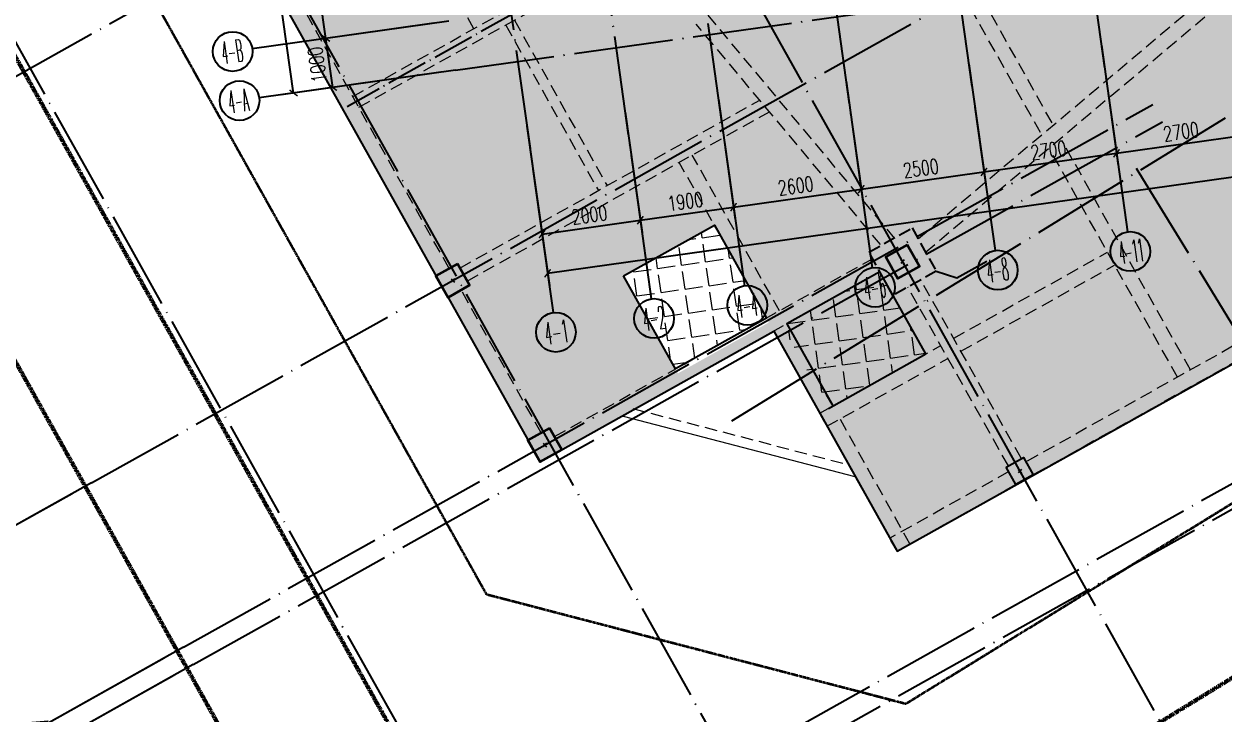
# Model space of a CAD drawing. Header units: millimetres. Extents: x 1089227 to 13101469, y 618865 to 10240562.
# Drawn here: x 2673652 to 2697855, y 4790405 to 4804302 of the extents above; entities that cross this region are included whole.
import ezdxf
from ezdxf.enums import TextEntityAlignment as Align

# ---------------------------------------------------------------- set-up
doc = ezdxf.new("R2010")
doc.units = ezdxf.units.MM
doc.header["$LTSCALE"] = 1000
doc.header["$PDMODE"] = 3
doc.header["$PDSIZE"] = 200
for name, pattern in [('A09-G-CTRL-用地红线+建筑退线_设计区$0$A02-G-MAIN-用地红线+退线_设计区$0$Redline1', [20, 10, -2, 2, -2, 2, -2]), ('A09-G-CTRL-用地红线+建筑退线_设计区$0$Controlline1', [12.8, 8, -1.6, 1.6, -1.6]), ('DASH', [0.35, 0.25, -0.1]), ('DOTE', [2.42, 2, -0.2, 0.02, -0.2]), ('GB_DASHDOT3', [1.0675, 0.84, -0.105, 0.0175, -0.105]), ('HIDDEN', [0.375, 0.25, -0.125])]:
    doc.linetypes.add(name, pattern=pattern)
doc.layers.get('0').update_dxf_attribs({"linetype": 'CONTINUOUS'})
doc.layers.get('Defpoints').update_dxf_attribs({"linetype": 'CONTINUOUS'})
for name, color, linetype, lineweight in [('A09-G-CTRL-用地红线+建筑退线_设计区$0$Z-REDL(用地红线)', 10, 'CONTINUOUS', 60), ('A09-G-CTRL-用地红线+建筑退线_设计区$0$Z-REDL-CTRL(建筑控制线)', 40, 'CONTINUOUS', 35), ('S-BEAM-DASH', 4, 'HIDDEN', 0), ('S-COLU', 30, 'CONTINUOUS', 0), ('S-SLAB-HATCH', 73, 'CONTINUOUS', 0)]:
    doc.layers.add(name, color=color, linetype=linetype, lineweight=lineweight)
for name, color, linetype in [('AXIS', 3, 'CONTINUOUS'), ('AXIS_TEXT', 7, 'CONTINUOUS'), ('C-H', 8, 'CONTINUOUS'), ('DOTE', 1, 'DOTE'), ('S-COLU-BEAM', 240, 'CONTINUOUS'), ('S-GRID-DE', 11, 'GB_DASHDOT3'), ('THIN', 7, 'CONTINUOUS'), ('单形心', 4, 'CONTINUOUS'), ('辅助', 7, 'CONTINUOUS'), ('降板范围', 7, 'CONTINUOUS')]:
    doc.layers.add(name, color=color, linetype=linetype)
doc.styles.add('_TCH_AXIS', font='COMPLEX', dxfattribs={"bigfont": 'AllInOneBig.shx'})
doc.styles.add('_TCH_DIM_T3', font='SIMPLEX', dxfattribs={"width": 0.705882, "bigfont": 'AllInOneBig.shx'})
doc.styles.add('COMPLEX', font='COMPLEX', dxfattribs={"bigfont": 'AllInOneBig.shx'})
doc.dimstyles.new('_TCH_ARCH&&150', dxfattribs={"dimtxt": 446.25, "dimasz": 150, "dimexe": 375, "dimexo": 450, "dimgap": 189.375, "dimtad": 1, "dimdec": 0, "dimzin": 0, "dimdsep": 46, "dimtxsty": '_TCH_DIM_T3', "dimblk": 'ARCHTICK', "dimcen": 0.09, "dimclrt": 7, "dimazin": 2, "dimtfac": 1, "dimtdec": 0, "dimtix": 1, "dimtmove": 2, "dimatfit": 3, "dimfxl": 0, "dimtolj": 1, "dimtzin": 0, "dimarcsym": 0})
doc.dimstyles.new('_TCH_ARCH-100', dxfattribs={"dimscale": 100, "dimtxt": 2.975, "dimasz": 1, "dimexe": 2.5, "dimexo": 3, "dimgap": 1, "dimtad": 1, "dimdec": 0, "dimzin": 0, "dimdsep": 46, "dimtxsty": '_TCH_DIM_T3', "dimblk": 'ARCHTICK', "dimcen": 0.09, "dimclrt": 7, "dimazin": 2, "dimtfac": 1, "dimtdec": 0, "dimtix": 1, "dimtmove": 2, "dimatfit": 3, "dimfxl": 0, "dimtolj": 1, "dimtzin": 0, "dimarcsym": 0})
pattern_1 = [(8.0000004, (-7272583.1, -5076572.44), (-68.04869, 484.191572), [355.6, -133.35]), (98.0000004, (-7272583.1, -5076572.44), (-484.191572, -68.04869), [355.6, -133.35])]

# ---------------------------------------------------------------- blocks, each defined once
blk = doc.blocks.new('0323最综用地红线')
at = {"layer": 'A09-G-CTRL-用地红线+建筑退线_设计区$0$Z-REDL(用地红线)', "color": 1, "linetype": 'A09-G-CTRL-用地红线+建筑退线_设计区$0$A02-G-MAIN-用地红线+退线_设计区$0$Redline1', "ltscale": 0.0005}
for points in [[(8138696, 3502107), (8115930, 3542824), (8115518, 3543566), (8115083, 3544303), (8114192, 3545772), (8113134, 3547397), (8112184, 3548757), (8111024, 3550345), (8109764, 3551947), (8108980, 3552895), (8108279, 3553719), (8107449, 3554647), (8106876, 3555285), (8107102, 3555445), (8142901, 3580643), (8156927, 3591183), (8157094, 3591770), (8196348, 3620115), (8200699, 3623266), (8228263, 3643169)], [(8227645, 3548171), (8223641, 3545906), (8217172, 3542094), (8215277, 3540938), (8195227, 3528619), (8181891, 3520433), (8167979, 3511884), (8158561, 3506101), (8151618, 3501837)], [(8140691, 3504687), (8118551, 3544286), (8118121, 3545058), (8117658, 3545843), (8116732, 3547370), (8115621, 3549075), (8114626, 3550500), (8113415, 3552157), (8112100, 3553830), (8111334, 3554756), (8144666, 3578217), (8159537, 3589391), (8159695, 3589947), (8198106, 3617684), (8202457, 3620835), (8229924, 3640668)]]:
    blk.add_lwpolyline(points, dxfattribs=at)
at = {"layer": 'A09-G-CTRL-用地红线+建筑退线_设计区$0$Z-REDL-CTRL(建筑控制线)', "linetype": 'A09-G-CTRL-用地红线+建筑退线_设计区$0$Controlline1', "ltscale": 0.0005, "flags": 128}
blk.add_lwpolyline([(8299567, 3686108), (8326626, 3675265), (8336400, 3687495), (8338983, 3690878), (8341712, 3688883), (8341724, 3688834), (8348492, 3681996), (8336495, 3657264), (8335815, 3655857), (8334921, 3653765), (8334408, 3652495), (8333554, 3650188), (8332762, 3647815), (8332296, 3646270), (8331866, 3644682), (8331460, 3643007), (8331063, 3641145), (8330737, 3639422), (8330293, 3636480), (8330017, 3634043), (8329761, 3630317), (8329732, 3627942), (8329763, 3625708), (8329928, 3622644), (8330113, 3620704), (8330325, 3618642), (8330653, 3615645), (8331572, 3606971), (8333151, 3600656), (8334420, 3595620), (8335099, 3592902), (8332162, 3588340), (8329462, 3587873), (8325135, 3587049), (8322510, 3586515), (8319525, 3585891), (8317926, 3585544), (8316578, 3585249), (8315535, 3585011), (8313300, 3584499), (8310791, 3583894), (8309251, 3583537), (8305740, 3582637), (8303918, 3582156), (8302104, 3581668), (8299703, 3581012), (8297227, 3580315), (8295056, 3579682), (8292998, 3579074), (8290643, 3578358), (8288572, 3577710), (8287591, 3577398), (8286161, 3576940), (8284503, 3576401), (8282624, 3575767), (8281086, 3575247), (8278146, 3574222), (8273894, 3572680), (8272471, 3572149), (8271089, 3571640), (8267888, 3570407), (8264331, 3569000), (8260702, 3567515), (8258549, 3566609), (8254947, 3565066), (8252185, 3563832), (8250834, 3563232), (8249176, 3562470), (8247994, 3561930), (8245505, 3560754), (8242980, 3559544), (8239801, 3558013), (8237959, 3557076), (8235838, 3555996), (8233384, 3554698), (8228450, 3552051), (8226178, 3550787), (8222141, 3548504), (8215629, 3544667), (8213710, 3543497), (8193657, 3531175), (8180322, 3522990), (8166408, 3514440), (8156991, 3508658), (8151138, 3505062), (8142685, 3507267), (8121171, 3545747), (8120724, 3546549), (8120233, 3547383), (8119272, 3548967), (8118108, 3550752), (8117067, 3552244), (8115806, 3553970), (8115672, 3554140), (8146431, 3575790), (8162146, 3587599), (8162295, 3588125), (8199863, 3615253), (8204215, 3618404), (8231584, 3638167), (8260590, 3655826), (8295376, 3680010)], close=True, dxfattribs=at)
blk = doc.blocks.new('_AXISO')
blk.add_circle((0, 0), 0.5)
at = {"layer": 'AXIS_TEXT', "style": 'COMPLEX', "width": 1.041667}
blk.add_attdef('A', text='', height=0.56, dxfattribs=at).set_placement((-0.25, -0.28), (0.25, -0.28), align=Align.FIT)
blk = doc.blocks.new('_ArchTick')
at = {"color": 0, "linetype": 'ByBlock', "const_width": 0.3}
blk.add_lwpolyline([(-0.71, -0.71), (0.71, 0.71)], dxfattribs=at)
blk = doc.blocks.new('*D28')
at = {"layer": 'AXIS', "color": 0, "lineweight": -2, "transparency": 16777216}
for p, q in [((0, -2314), (0, -5564)), ((31150, -2314), (31150, -5564)), ((0, -5314), (31150, -5314))]:
    blk.add_line(p, q, dxfattribs=at)
at = {"layer": 'Defpoints', "color": 0, "transparency": 16777216}
for p in [(0, -2014), (31150, -2014), (31150, -5314)]:
    blk.add_point(p, dxfattribs=at)
at = {"layer": 'AXIS', "color": 0, "linetype": 'ByBlock', "lineweight": -2, "transparency": 16777216, "xscale": 100, "yscale": 100, "zscale": 100, "rotation": 180}
blk.add_blockref('_ArchTick', (0, -5314), dxfattribs=at)
at = {"layer": 'AXIS', "color": 0, "linetype": 'ByBlock', "lineweight": -2, "transparency": 16777216, "xscale": 100, "yscale": 100, "zscale": 100}
blk.add_blockref('_ArchTick', (31150, -5314), dxfattribs=at)
at = {"layer": 'AXIS', "color": 7, "transparency": 16777216, "insert": (15575, -5065), "char_height": 297.5, "attachment_point": 5, "style": '_TCH_DIM_T3'}
blk.add_mtext('\\A1;31150', dxfattribs=at)
blk = doc.blocks.new('*D29')
at = {"layer": 'AXIS', "color": 0, "lineweight": -2, "transparency": 16777216}
for p, q in [((0, -2314), (0, -4764)), ((2000, -2314), (2000, -4764)), ((0, -4514), (2000, -4514))]:
    blk.add_line(p, q, dxfattribs=at)
at = {"layer": 'Defpoints', "color": 0, "transparency": 16777216}
for p in [(0, -2014), (2000, -2014), (2000, -4514)]:
    blk.add_point(p, dxfattribs=at)
at = {"layer": 'AXIS', "color": 0, "linetype": 'ByBlock', "lineweight": -2, "transparency": 16777216, "xscale": 100, "yscale": 100, "zscale": 100, "rotation": 180}
blk.add_blockref('_ArchTick', (0, -4514), dxfattribs=at)
at = {"layer": 'AXIS', "color": 0, "linetype": 'ByBlock', "lineweight": -2, "transparency": 16777216, "xscale": 100, "yscale": 100, "zscale": 100}
blk.add_blockref('_ArchTick', (2000, -4514), dxfattribs=at)
at = {"layer": 'AXIS', "color": 7, "transparency": 16777216, "insert": (1000, -4265), "char_height": 297.5, "attachment_point": 5, "style": '_TCH_DIM_T3'}
blk.add_mtext('\\A1;2000', dxfattribs=at)
blk = doc.blocks.new('*D30')
at = {"layer": 'AXIS', "color": 0, "lineweight": -2, "transparency": 16777216}
for p, q in [((2000, -2314), (2000, -4764)), ((3900, -2314), (3900, -4764)), ((2000, -4514), (3900, -4514))]:
    blk.add_line(p, q, dxfattribs=at)
at = {"layer": 'Defpoints', "color": 0, "transparency": 16777216}
for p in [(2000, -2014), (3900, -2014), (3900, -4514)]:
    blk.add_point(p, dxfattribs=at)
at = {"layer": 'AXIS', "color": 0, "linetype": 'ByBlock', "lineweight": -2, "transparency": 16777216, "xscale": 100, "yscale": 100, "zscale": 100, "rotation": 180}
blk.add_blockref('_ArchTick', (2000, -4514), dxfattribs=at)
at = {"layer": 'AXIS', "color": 0, "linetype": 'ByBlock', "lineweight": -2, "transparency": 16777216, "xscale": 100, "yscale": 100, "zscale": 100}
blk.add_blockref('_ArchTick', (3900, -4514), dxfattribs=at)
at = {"layer": 'AXIS', "color": 7, "transparency": 16777216, "insert": (2950, -4265), "char_height": 297.5, "attachment_point": 5, "style": '_TCH_DIM_T3'}
blk.add_mtext('\\A1;1900', dxfattribs=at)
blk = doc.blocks.new('*D31')
at = {"layer": 'AXIS', "color": 0, "lineweight": -2, "transparency": 16777216}
for p, q in [((3900, -2314), (3900, -4764)), ((6500, -2314), (6500, -4764)), ((3900, -4514), (6500, -4514))]:
    blk.add_line(p, q, dxfattribs=at)
at = {"layer": 'Defpoints', "color": 0, "transparency": 16777216}
for p in [(3900, -2014), (6500, -2014), (6500, -4514)]:
    blk.add_point(p, dxfattribs=at)
at = {"layer": 'AXIS', "color": 0, "linetype": 'ByBlock', "lineweight": -2, "transparency": 16777216, "xscale": 100, "yscale": 100, "zscale": 100, "rotation": 180}
blk.add_blockref('_ArchTick', (3900, -4514), dxfattribs=at)
at = {"layer": 'AXIS', "color": 0, "linetype": 'ByBlock', "lineweight": -2, "transparency": 16777216, "xscale": 100, "yscale": 100, "zscale": 100}
blk.add_blockref('_ArchTick', (6500, -4514), dxfattribs=at)
at = {"layer": 'AXIS', "color": 7, "transparency": 16777216, "insert": (5200, -4265), "char_height": 297.5, "attachment_point": 5, "style": '_TCH_DIM_T3'}
blk.add_mtext('\\A1;2600', dxfattribs=at)
blk = doc.blocks.new('*D32')
at = {"layer": 'AXIS', "color": 0, "lineweight": -2, "transparency": 16777216}
for p, q in [((6500, -2314), (6500, -4764)), ((9000, -2314), (9000, -4764)), ((6500, -4514), (9000, -4514))]:
    blk.add_line(p, q, dxfattribs=at)
at = {"layer": 'Defpoints', "color": 0, "transparency": 16777216}
for p in [(6500, -2014), (9000, -2014), (9000, -4514)]:
    blk.add_point(p, dxfattribs=at)
at = {"layer": 'AXIS', "color": 0, "linetype": 'ByBlock', "lineweight": -2, "transparency": 16777216, "xscale": 100, "yscale": 100, "zscale": 100, "rotation": 180}
blk.add_blockref('_ArchTick', (6500, -4514), dxfattribs=at)
at = {"layer": 'AXIS', "color": 0, "linetype": 'ByBlock', "lineweight": -2, "transparency": 16777216, "xscale": 100, "yscale": 100, "zscale": 100}
blk.add_blockref('_ArchTick', (9000, -4514), dxfattribs=at)
at = {"layer": 'AXIS', "color": 7, "transparency": 16777216, "insert": (7750, -4265), "char_height": 297.5, "attachment_point": 5, "style": '_TCH_DIM_T3'}
blk.add_mtext('\\A1;2500', dxfattribs=at)
blk = doc.blocks.new('*D33')
at = {"layer": 'AXIS', "color": 0, "lineweight": -2, "transparency": 16777216}
for p, q in [((9000, -2314), (9000, -4764)), ((11700, -2314), (11700, -4764)), ((9000, -4514), (11700, -4514))]:
    blk.add_line(p, q, dxfattribs=at)
at = {"layer": 'Defpoints', "color": 0, "transparency": 16777216}
for p in [(9000, -2014), (11700, -2014), (11700, -4514)]:
    blk.add_point(p, dxfattribs=at)
at = {"layer": 'AXIS', "color": 0, "linetype": 'ByBlock', "lineweight": -2, "transparency": 16777216, "xscale": 100, "yscale": 100, "zscale": 100, "rotation": 180}
blk.add_blockref('_ArchTick', (9000, -4514), dxfattribs=at)
at = {"layer": 'AXIS', "color": 0, "linetype": 'ByBlock', "lineweight": -2, "transparency": 16777216, "xscale": 100, "yscale": 100, "zscale": 100}
blk.add_blockref('_ArchTick', (11700, -4514), dxfattribs=at)
at = {"layer": 'AXIS', "color": 7, "transparency": 16777216, "insert": (10350, -4265), "char_height": 297.5, "attachment_point": 5, "style": '_TCH_DIM_T3'}
blk.add_mtext('\\A1;2700', dxfattribs=at)
blk = doc.blocks.new('*D34')
at = {"layer": 'AXIS', "color": 0, "lineweight": -2, "transparency": 16777216}
for p, q in [((11700, -2314), (11700, -4764)), ((14400, -2314), (14400, -4764)), ((11700, -4514), (14400, -4514))]:
    blk.add_line(p, q, dxfattribs=at)
at = {"layer": 'Defpoints', "color": 0, "transparency": 16777216}
for p in [(11700, -2014), (14400, -2014), (14400, -4514)]:
    blk.add_point(p, dxfattribs=at)
at = {"layer": 'AXIS', "color": 0, "linetype": 'ByBlock', "lineweight": -2, "transparency": 16777216, "xscale": 100, "yscale": 100, "zscale": 100, "rotation": 180}
blk.add_blockref('_ArchTick', (11700, -4514), dxfattribs=at)
at = {"layer": 'AXIS', "color": 0, "linetype": 'ByBlock', "lineweight": -2, "transparency": 16777216, "xscale": 100, "yscale": 100, "zscale": 100}
blk.add_blockref('_ArchTick', (14400, -4514), dxfattribs=at)
at = {"layer": 'AXIS', "color": 7, "transparency": 16777216, "insert": (13050, -4265), "char_height": 297.5, "attachment_point": 5, "style": '_TCH_DIM_T3'}
blk.add_mtext('\\A1;2700', dxfattribs=at)
blk = doc.blocks.new('*D45')
at = {"layer": 'AXIS', "color": 0, "lineweight": -2, "transparency": 16777216}
for p, q in [((-1568, 35500), (-4818, 35500)), ((-4568, -1000), (-4568, 35500)), ((-1568, -1000), (-4818, -1000))]:
    blk.add_line(p, q, dxfattribs=at)
at = {"layer": 'Defpoints', "color": 0, "transparency": 16777216}
for p in [(-4568, 35500), (-1268, 35500), (-1268, -1000)]:
    blk.add_point(p, dxfattribs=at)
at = {"layer": 'AXIS', "color": 0, "linetype": 'ByBlock', "lineweight": -2, "transparency": 16777216, "xscale": 100, "yscale": 100, "zscale": 100}
for p, rotation in [((-4568, 35500), 90), ((-4568, -1000), 270)]:
    blk.add_blockref('_ArchTick', p, dxfattribs=dict(at, rotation=rotation))
at = {"layer": 'AXIS', "color": 7, "transparency": 16777216, "insert": (-4817, 17250), "char_height": 297.5, "attachment_point": 5, "rotation": 90, "style": '_TCH_DIM_T3'}
blk.add_mtext('\\A1;36500', dxfattribs=at)
blk = doc.blocks.new('*D46')
at = {"layer": 'AXIS', "color": 0, "lineweight": -2, "transparency": 16777216}
for p, q in [((-1568, 0), (-4018, 0)), ((-3768, -1000), (-3768, 0)), ((-1568, -1000), (-4018, -1000))]:
    blk.add_line(p, q, dxfattribs=at)
at = {"layer": 'Defpoints', "color": 0, "transparency": 16777216}
for p in [(-3768, 0), (-1268, 0), (-1268, -1000)]:
    blk.add_point(p, dxfattribs=at)
at = {"layer": 'AXIS', "color": 0, "linetype": 'ByBlock', "lineweight": -2, "transparency": 16777216, "xscale": 100, "yscale": 100, "zscale": 100}
for p, rotation in [((-3768, 0), 90), ((-3768, -1000), 270)]:
    blk.add_blockref('_ArchTick', p, dxfattribs=dict(at, rotation=rotation))
at = {"layer": 'AXIS', "color": 7, "transparency": 16777216, "insert": (-4017, -500), "char_height": 297.5, "attachment_point": 5, "rotation": 90, "style": '_TCH_DIM_T3'}
blk.add_mtext('\\A1;1000', dxfattribs=at)
blk = doc.blocks.new('*D47')
at = {"layer": 'AXIS', "color": 0, "lineweight": -2, "transparency": 16777216}
for p, q in [((-1568, 4500), (-4018, 4500)), ((-3768, 0), (-3768, 4500)), ((-1568, 0), (-4018, 0))]:
    blk.add_line(p, q, dxfattribs=at)
at = {"layer": 'Defpoints', "color": 0, "transparency": 16777216}
for p in [(-3768, 4500), (-1268, 4500), (-1268, 0)]:
    blk.add_point(p, dxfattribs=at)
at = {"layer": 'AXIS', "color": 0, "linetype": 'ByBlock', "lineweight": -2, "transparency": 16777216, "xscale": 100, "yscale": 100, "zscale": 100}
for p, rotation in [((-3768, 4500), 90), ((-3768, 0), 270)]:
    blk.add_blockref('_ArchTick', p, dxfattribs=dict(at, rotation=rotation))
at = {"layer": 'AXIS', "color": 7, "transparency": 16777216, "insert": (-4017, 2250), "char_height": 297.5, "attachment_point": 5, "rotation": 90, "style": '_TCH_DIM_T3'}
blk.add_mtext('\\A1;4500', dxfattribs=at)
blk = doc.blocks.new('*D429')
at = {"layer": 'AXIS', "color": 0, "lineweight": -2, "transparency": 16777216}
for p, q in [((-199206, -34049), (-202413, -35844)), ((-202086, -35661), (-198642, -41812)), ((-195762, -40200), (-198969, -41995))]:
    blk.add_line(p, q, dxfattribs=at)
at = {"layer": 'Defpoints', "color": 0, "transparency": 16777216}
for p in [(-198814, -33829), (-195370, -39980), (-198642, -41812)]:
    blk.add_point(p, dxfattribs=at)
at = {"layer": 'AXIS', "color": 0, "lineweight": -2, "transparency": 16777216, "xscale": 150, "yscale": 150, "zscale": 150}
for p, rotation in [((-202086, -35661), 119.244727832259), ((-198642, -41812), 299.244727832259)]:
    blk.add_blockref('_ArchTick', p, dxfattribs=dict(at, rotation=rotation))
at = {"layer": 'AXIS', "color": 7, "transparency": 16777216, "insert": (-200004, -38535), "char_height": 446.2, "attachment_point": 5, "rotation": 299.2447, "style": '_TCH_DIM_T3'}
blk.add_mtext('\\A1;7050', dxfattribs=at)
blk = doc.blocks.new('*D430')
at = {"layer": 'AXIS', "color": 0, "lineweight": -2, "transparency": 16777216}
for p, q in [((-199402, -33700), (-202608, -35495)), ((-199206, -34049), (-202413, -35844)), ((-202281, -35312), (-202354, -35181)), ((-202281, -35312), (-202086, -35661)), ((-202086, -35661), (-202012, -35792))]:
    blk.add_line(p, q, dxfattribs=at)
at = {"layer": 'Defpoints', "color": 0, "transparency": 16777216}
for p in [(-199009, -33480), (-198814, -33829), (-202086, -35661)]:
    blk.add_point(p, dxfattribs=at)
at = {"layer": 'AXIS', "color": 0, "lineweight": -2, "transparency": 16777216, "xscale": 150, "yscale": 150, "zscale": 150}
for p, rotation in [((-202281, -35312), 299.2447278322232), ((-202086, -35661), 119.2447278322232)]:
    blk.add_blockref('_ArchTick', p, dxfattribs=dict(at, rotation=rotation))
at = {"layer": 'AXIS', "color": 7, "transparency": 16777216, "insert": (-201824, -35285), "char_height": 446.2, "attachment_point": 5, "rotation": 299.2447, "style": '_TCH_DIM_T3'}
blk.add_mtext('\\A1;400', dxfattribs=at)
blk = doc.blocks.new('*D431')
at = {"layer": 'AXIS', "color": 0, "lineweight": -2, "transparency": 16777216}
for p, q in [((-201258, -30384), (-204465, -32179)), ((-204138, -31996), (-202281, -35312)), ((-199402, -33700), (-202608, -35495))]:
    blk.add_line(p, q, dxfattribs=at)
at = {"layer": 'Defpoints', "color": 0, "transparency": 16777216}
for p in [(-200866, -30164), (-199009, -33480), (-202281, -35312)]:
    blk.add_point(p, dxfattribs=at)
at = {"layer": 'AXIS', "color": 0, "lineweight": -2, "transparency": 16777216, "xscale": 150, "yscale": 150, "zscale": 150}
for p, rotation in [((-204138, -31996), 119.2447278322526), ((-202281, -35312), 299.2447278322526)]:
    blk.add_blockref('_ArchTick', p, dxfattribs=dict(at, rotation=rotation))
at = {"layer": 'AXIS', "color": 7, "transparency": 16777216, "insert": (-202850, -33452), "char_height": 446.2, "attachment_point": 5, "rotation": 299.2447, "style": '_TCH_DIM_T3'}
blk.add_mtext('\\A1;3800', dxfattribs=at)
blk = doc.blocks.new('*D432')
at = {"layer": 'AXIS', "color": 0, "lineweight": -2, "transparency": 16777216}
for p, q in [((-205118, -23491), (-208324, -25286)), ((-207997, -25103), (-204138, -31996)), ((-201258, -30384), (-204465, -32179))]:
    blk.add_line(p, q, dxfattribs=at)
at = {"layer": 'Defpoints', "color": 0, "transparency": 16777216}
for p in [(-204725, -23271), (-200866, -30164), (-204138, -31996)]:
    blk.add_point(p, dxfattribs=at)
at = {"layer": 'AXIS', "color": 0, "lineweight": -2, "transparency": 16777216, "xscale": 150, "yscale": 150, "zscale": 150}
for p, rotation in [((-207997, -25103), 119.2447278322578), ((-204138, -31996), 299.2447278322579)]:
    blk.add_blockref('_ArchTick', p, dxfattribs=dict(at, rotation=rotation))
at = {"layer": 'AXIS', "color": 7, "transparency": 16777216, "insert": (-205707, -28348), "char_height": 446.2, "attachment_point": 5, "rotation": 299.2447, "style": '_TCH_DIM_T3'}
blk.add_mtext('\\A1;7900', dxfattribs=at)
blk = doc.blocks.new('BANWANG_XINGXIN')
at = {"color": 0}
for points in [[(0.71, 0.71), (-0.71, -0.71)], [(-0.71, 0.71), (0.71, -0.71)]]:
    blk.add_lwpolyline(points, dxfattribs=at)
blk = doc.blocks.new('1F柱网-0808')
at = {"layer": 'S-COLU', "lineweight": 35}
for points in [[(400, 27329), (-36, 27084), (208, 26648), (644, 26892)], [(-8671, 26949), (-9107, 26705), (-8863, 26268), (-8427, 26513)], [(-6814, 23633), (-7251, 23389), (-7006, 22953), (-6570, 23197)]]:
    blk.add_lwpolyline(points, close=True, dxfattribs=at)
at = {"layer": 'S-COLU-BEAM'}
blk.add_lwpolyline([(2396, 22842), (2745, 23037), (2941, 22688), (2592, 22493)], close=True, dxfattribs=at)
at = {"layer": '单形心', "xscale": 50, "yscale": 50, "zscale": 50}
for p in [(304, 26988), (-8767, 26609), (-6910, 23293), (2668, 22765)]:
    blk.add_blockref('BANWANG_XINGXIN', p, dxfattribs=at)
blk = doc.blocks.new('2FJGBZ')
at = {"layer": 'C-H'}
h = blk.add_hatch(color=256, dxfattribs=at)
h.dxf.hatch_style = 1
h.paths.add_polyline_path([(-35, 27086), (400, 27328), (647, 26893), (208, 26648)])
h = blk.add_hatch(color=256, dxfattribs=at)
h.dxf.hatch_style = 1
h.paths.add_polyline_path([(-9106, 26706), (-8670, 26948), (-8424, 26513), (-8863, 26268)])
h = blk.add_hatch(color=256, dxfattribs=at)
h.dxf.hatch_style = 1
h.paths.add_polyline_path([(-7251, 23389), (-6816, 23632), (-6569, 23197), (-7008, 22952)])
h = blk.add_hatch(color=256, dxfattribs=at)
h.dxf.hatch_style = 1
h.paths.add_polyline_path([(2399, 22844), (2747, 23039), (2943, 22689), (2593, 22494)])
at = {"layer": 'S-SLAB-HATCH'}
h = blk.add_hatch(dxfattribs=at)
h.set_pattern_fill('松散材料', color=256, scale=200, angle=8)
h.set_pattern_definition([(8.0000004, (-5457252.86, 1932872.46), (133.485347, 397.445483), [0, -375])])
h.paths.add_polyline_path([(-9941, 34947), (-8108, 35973), (-7021, 34031), (-8854, 33005)], flags=16)
h.paths.add_polyline_path([(-5324, 26702), (-3492, 27727), (-2393, 25764), (-4225, 24738)], flags=16)
h.paths.add_polyline_path([(-593, 32496), (-676, 33091), (-924, 33056), (-1230, 35235), (701, 35506), (1091, 32733)], flags=16)
h.paths.add_polyline_path([(9248, 37919), (14299, 38629), (14772, 35262), (9722, 34554)], flags=16)
h.paths.add_polyline_path([(-685, 57224), (-2616, 56953), (-2950, 59330), (-1019, 59601)], flags=17)
h.paths.add_polyline_path([(-1646, 64057), (-2933, 63876), (-3114, 65163), (-1827, 65344)], flags=16)
h.paths.add_polyline_path([(-24126, 53937), (-21332, 55501), (-20160, 53408), (-22952, 51844)], flags=16)
edge = h.paths.add_edge_path()
edge.add_line((8274, 69995), (8191, 70590))
edge.add_line((8191, 70590), (3804, 69973))
edge.add_line((3804, 69973), (2121, 81951))
edge.add_line((2121, 81951), (-4347, 81042))
edge.add_line((-4347, 81042), (-6158, 83583))
edge.add_line((-6158, 83583), (-29732, 67073))
edge.add_line((-29732, 67073), (-29727, 67065))
edge.add_arc((-27730, 64687), 3105, 130.0192, 209.2114)
edge.add_line((-30440, 63171), (-28906, 60430))
edge.add_line((-28906, 60430), (-28209, 60820))
edge.add_line((-28209, 60820), (-23030, 51571))
edge.add_line((-23030, 51571), (-21720, 52305))
edge.add_line((-21720, 52305), (-19375, 48117))
edge.add_line((-19375, 48117), (-20683, 47384))
edge.add_line((-20683, 47384), (-16580, 40054))
edge.add_line((-16580, 40054), (-15271, 40787))
edge.add_line((-15271, 40787), (-13928, 38388))
edge.add_line((-13928, 38388), (-15237, 37655))
edge.add_line((-15237, 37655), (-7004, 22953))
edge.add_line((-7004, 22953), (-2295, 25590))
edge.add_line((-2295, 25590), (192, 21150))
edge.add_line((192, 21150), (9708, 26465))
edge.add_line((9708, 26465), (9462, 26902))
edge.add_line((9462, 26902), (13922, 29398))
edge.add_line((13922, 29398), (14261, 29587))
edge.add_line((14261, 29587), (12238, 32884))
edge.add_line((12238, 32884), (12186, 33190))
edge.add_line((12186, 33190), (11986, 34618))
edge.add_line((11986, 34618), (14806, 35014))
edge.add_line((14806, 35014), (14841, 34766))
edge.add_line((14841, 34766), (15435, 34850))
edge.add_line((15435, 34850), (15296, 35840))
edge.add_line((15296, 35840), (15049, 35805))
edge.add_line((15049, 35805), (14786, 37687))
edge.add_line((14786, 37687), (14735, 37681))
edge.add_line((14735, 37681), (14054, 42533))
edge.add_line((14054, 42533), (15292, 42708))
edge.add_line((15292, 42708), (15390, 42014))
edge.add_line((15390, 42014), (15786, 42070))
edge.add_line((15786, 42070), (15647, 43059))
edge.add_line((15647, 43059), (14012, 42829))
edge.add_line((14012, 42829), (13886, 43721))
edge.add_line((13886, 43721), (13985, 43736))
edge.add_line((13985, 43736), (13889, 44429))
edge.add_line((13889, 44429), (5471, 43245))
edge.add_line((5471, 43245), (5422, 43593))
edge.add_line((5422, 43593), (2748, 43216))
edge.add_line((2748, 43216), (1399, 52821))
edge.add_line((1399, 52821), (1744, 52870))
edge.add_line((1744, 52870), (1737, 52919))
edge.add_line((1737, 52919), (2332, 53003))
edge.add_line((2332, 53003), (2338, 52953))
edge.add_line((2338, 52953), (3676, 53141))
edge.add_line((3676, 53141), (3627, 53490))
edge.add_line((3627, 53490), (2735, 53363))
edge.add_line((2735, 53363), (2179, 57324))
edge.add_line((2179, 57324), (-346, 56969))
edge.add_line((-346, 56969), (-388, 57266))
edge.add_line((-388, 57266), (-685, 57224))
edge.add_line((-685, 57224), (-1450, 62671))
edge.add_line((-1450, 62671), (-1154, 62713))
edge.add_line((-1154, 62713), (-1975, 68555))
edge.add_line((-1975, 68555), (8274, 69995))
h.paths.add_polyline_path([(-14963, 37579), (-12696, 38848), (-11523, 36754), (-13791, 35485)], flags=16)
h = blk.add_hatch(dxfattribs=at)
h.set_pattern_fill('ANGLE', color=256, scale=70, angle=8)
h.set_pattern_definition(pattern_1)
h.paths.add_polyline_path([(-5324, 26702), (-3492, 27727), (-2442, 25852), (-4274, 24826)])
h = blk.add_hatch(dxfattribs=at)
h.set_pattern_fill('ANGLE', color=256, scale=70, angle=8)
h.set_pattern_definition(pattern_1)
edge = h.paths.add_edge_path()
edge.add_line((-1192, 24030), (773, 25130))
edge.add_line((773, 25130), (-155, 26787))
edge.add_line((-155, 26787), (-2120, 25688))
edge.add_line((-2120, 25688), (-1192, 24030))
at = {"layer": 'S-BEAM-DASH'}
for p, q in [((-7249, 23390), (-15237, 37655)), ((-8345, 31687), (-10115, 34849)), ((-8842, 26853), (-12580, 33528)), ((-10785, 30321), (-5197, 33450)), ((-10662, 30103), (-5075, 33231)), ((628, 27457), (6741, 32608)), ((3319, 29790), (1819, 32468)), ((761, 27177), (6743, 32216)), ((3085, 29593), (1519, 32389)), ((151, 27454), (-3630, 31974)), ((-7697, 31763), (-5829, 28425)), ((-7523, 31861), (-5654, 28523)), ((-140, 27335), (-3860, 31782)), ((-8622, 26861), (-2576, 30247)), ((-8475, 26599), (-2380, 30013)), ((6110, 24805), (3518, 29434)), ((-2179, 25998), (-3939, 29140)), ((5848, 24659), (3284, 29238)), ((-2441, 25852), (-4201, 28993)), ((1335, 25445), (4436, 27181)), ((-6715, 23460), (-301, 27049)), ((1482, 25183), (4582, 26920)), ((-6569, 23198), (-155, 26787)), ((-6986, 23537), (-8598, 26416)), ((2439, 22869), (411, 26476)), ((2695, 23026), (672, 26622)), ((-1105, 24079), (-2033, 25736)), ((192, 21150), (-2295, 25590)), ((7288, 25466), (2795, 22952)), ((-1366, 23932), (1073, 25298)), ((7434, 25204), (2942, 22690)), ((-1220, 23670), (1220, 25037)), ((-5136, 24027), (-785, 22895)), ((454, 21296), (-958, 23817)), ((2445, 22755), (45, 21411)), ((2592, 22493), (192, 21150))]:
    blk.add_line(p, q, dxfattribs=at)
at = {"layer": 'S-BEAM-DASH', "linetype": 'Continuous'}
blk.add_line((-5334, 23872), (-656, 22654), dxfattribs=at)
at = {"layer": 'S-GRID-DE'}
blk.add_line((-3733, 34126), (-10901, 30113), dxfattribs=at)
at = {"layer": 'THIN'}
blk.add_lwpolyline([(983, 26796), (1397, 26663), (2003, 27002)], dxfattribs=at)
at = {"layer": '降板范围'}
for points in [[(-20683, 47384), (-16582, 40054), (-15271, 40787), (-13977, 38475), (-15286, 37742), (-7004, 22953), (-2295, 25590), (192, 21150), (9708, 26465)], [(-1192, 24030), (773, 25130), (-155, 26787), (-2033, 25736), (-1105, 24079)]]:
    blk.add_lwpolyline(points, dxfattribs=at)
blk.add_lwpolyline([(-5324, 26702), (-3492, 27727), (-2442, 25852), (-4274, 24826)], close=True, dxfattribs=at)
at = {"layer": '降板范围', "linetype": 'DASH'}
blk.add_lwpolyline([(-375, 27183), (499, 27669), (983, 26796), (111, 26308)], close=True, dxfattribs=at)
blk.add_blockref('1F柱网-0808', (0, 0))
blk = doc.blocks.new('52+', base_point=(0, -1000))
at = {"layer": 'AXIS'}
for p, q in [((-1268, 0), (-5268, 0)), ((-1268, -1000), (-5268, -1000)), ((0, -4203.8), (0, -6114.2)), ((2000, -4203.8), (2000, -6114.2)), ((3900, -4203.8), (3900, -6114.2)), ((6500, -4203.8), (6500, -6114.2)), ((9000, -4203.8), (9000, -6114.2)), ((11700, -4203.8), (11700, -6114.2)), ((6500, -6114.2), (6500, -6114.2))]:
    blk.add_line(p, q, dxfattribs=at)
at = {"layer": 'DOTE', "color": 14}
for p, q in [((0, 40365.9), (0, -4203.8)), ((2000, 40365.9), (2000, -4203.8)), ((3900, 40365.9), (3900, -4203.8)), ((6500, 40365.9), (6500, -4203.8)), ((9000, 40365.9), (9000, -4203.8)), ((11700, 40365.9), (11700, -4203.8)), ((-1268, -1000), (32065.5, -1000))]:
    blk.add_line(p, q, dxfattribs=at)
at = {"layer": 'AXIS'}
ref = blk.add_blockref('_AXISO', (-5668, 0), dxfattribs=dict(at, xscale=800, yscale=800, zscale=800))
ref.add_attrib('A', '4-B', (-5894.3, -226.3), dxfattribs={"color": 7, "height": 452.55, "style": '_TCH_AXIS', "width": 0.328125})
ref = blk.add_blockref('_AXISO', (-5668, -1000), dxfattribs=dict(at, xscale=800, yscale=800, zscale=800))
ref.add_attrib('A', '4-A', (-5894.3, -1226.3), dxfattribs={"color": 7, "height": 452.55, "style": '_TCH_AXIS', "width": 0.323077})
ref = blk.add_blockref('_AXISO', (0, -6514.2), dxfattribs=dict(at, xscale=800, yscale=800, zscale=800))
ref.add_attrib('A', '4-1', (-226.3, -6740.4), dxfattribs={"color": 7, "height": 452.55, "style": '_TCH_AXIS', "width": 0.375})
ref = blk.add_blockref('_AXISO', (2000, -6514.2), dxfattribs=dict(at, xscale=800, yscale=800, zscale=800))
ref.add_attrib('A', '4-2', (1773.7, -6740.4), dxfattribs={"color": 7, "height": 452.55, "style": '_TCH_AXIS', "width": 0.344262})
ref = blk.add_blockref('_AXISO', (3900, -6514.2), dxfattribs=dict(at, xscale=800, yscale=800, zscale=800))
ref.add_attrib('A', '4-4', (3673.7, -6740.4), dxfattribs={"color": 7, "height": 452.55, "style": '_TCH_AXIS', "width": 0.333333})
ref = blk.add_blockref('_AXISO', (6500, -6514.2), dxfattribs=dict(at, xscale=800, yscale=800, zscale=800))
ref.add_attrib('A', '4-6', (6273.7, -6740.4), dxfattribs={"color": 7, "height": 452.55, "style": '_TCH_AXIS', "width": 0.344262})
ref = blk.add_blockref('_AXISO', (9000, -6514.2), dxfattribs=dict(at, xscale=800, yscale=800, zscale=800))
ref.add_attrib('A', '4-8', (8773.7, -6740.4), dxfattribs={"color": 7, "height": 452.55, "style": '_TCH_AXIS', "width": 0.344262})
ref = blk.add_blockref('_AXISO', (11700, -6514.2), dxfattribs=dict(at, xscale=800, yscale=800, zscale=800))
ref.add_attrib('A', '4-11', (11473.7, -6740.4), dxfattribs={"color": 7, "height": 452.55, "style": '_TCH_AXIS', "width": 0.295775})
for p1, p2, distance, picture, middle in [((-1268, -1000), (-1268, 35500), 3300, '*D45', (-4816.8, 17250)), ((-1268, 0), (-1268, 4500), 2500, '*D47', (-4016.8, 2250)), ((-1268, -1000), (-1268, 0), 2500, '*D46', (-4016.8, -500)), ((0, -2013.9), (31150, -2013.9), -3300, '*D28', (15575, -5065.1)), ((0, -2013.9), (2000, -2013.9), -2500, '*D29', (1000, -4265.1)), ((2000, -2013.9), (3900, -2013.9), -2500, '*D30', (2950, -4265.1)), ((3900, -2013.9), (6500, -2013.9), -2500, '*D31', (5200, -4265.1)), ((6500, -2013.9), (9000, -2013.9), -2500, '*D32', (7750, -4265.1)), ((9000, -2013.9), (11700, -2013.9), -2500, '*D33', (10350, -4265.1)), ((11700, -2013.9), (14400, -2013.9), -2500, '*D34', (13050, -4265.1))]:
    dim = blk.add_aligned_dim(p1=p1, p2=p2, distance=distance, dimstyle='_TCH_ARCH-100', dxfattribs=at)
    dim.commit()
    dim.dimension.update_dxf_attribs({"geometry": picture, "text_midpoint": middle})
blk = doc.blocks.new('塔楼轴网260428')
at = {"layer": '辅助', "rotation": 8.00000038206086}
blk.add_blockref('52+', (-192268.4, -21666.4), dxfattribs=at)
blk = doc.blocks.new('裙房轴网260428')
at = {"layer": 'AXIS'}
for p, q in [((-200865.6, -30164.1), (-206100.9, -33095.4)), ((-199009.2, -33479.8), (-204244.4, -36411)), ((-198813.8, -33828.8), (-204049, -36760))]:
    blk.add_line(p, q, dxfattribs=at)
at = {"layer": 'DOTE', "color": 16, "linetype": 'DOTE'}
for p, q in [((-187949.8, -28914.8), (-108051.9, 20158.4)), ((-209975.5, 19777.9), (-170146.2, -51357.7)), ((-216955.8, 15869.5), (-177126.5, -55266.1)), ((-221711.1, 13207), (-181881.9, -57928.6)), ((-204725.1, -23271), (-185177.7, -12326.4)), ((-200865.6, -30164.1), (-181318.3, -19219.4)), ((-199009.2, -33479.8), (-179461.8, -22535.1)), ((-198813.8, -33828.8), (-179266.4, -22884.1)), ((-179795.3, -23820.2), (-165316.3, -47393.9)), ((-195369.5, -39980.2), (-175822.2, -29035.5)), ((-195149.7, -40372.9), (-175602.3, -29428.2))]:
    blk.add_line(p, q, dxfattribs=at)
at = {"layer": 'AXIS'}
for p1, p2, picture, middle in [((-204725.1, -23271), (-200865.6, -30164.1), '*D432', (-205707.5, -28348.1)), ((-200865.6, -30164.1), (-199009.2, -33479.8), '*D431', (-202849.5, -33452.5)), ((-199009.2, -33479.8), (-198813.8, -33828.8), '*D430', (-201823.6, -35284.8)), ((-198813.8, -33828.8), (-195369.5, -39980.2), '*D429', (-200003.8, -38535))]:
    dim = blk.add_aligned_dim(p1=p1, p2=p2, distance=-3750, dimstyle='_TCH_ARCH&&150', dxfattribs=at)
    dim.commit()
    dim.dimension.update_dxf_attribs({"geometry": picture, "text_midpoint": middle})
blk = doc.blocks.new('04地块地下轴网260428')
for name in ['裙房轴网260428', '塔楼轴网260428']:
    blk.add_blockref(name, (0, 0))

msp = doc.modelspace()

# ---------------------------------------------------------------- block references
for name, p in [('2FJGBZ', (2691067.831, 4772518.421)), ('0323最综用地红线', (-5459700.335, 1285525.343)), ('04地块地下轴网260428', (2875880.956, 4825211.796))]:
    msp.add_blockref(name, p)

doc.saveas('drawing.dxf')
